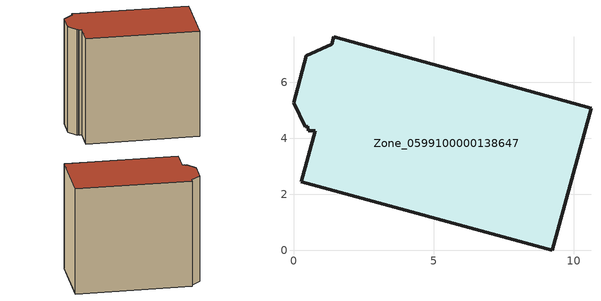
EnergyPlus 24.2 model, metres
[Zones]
Zone_0599100000138647
 floor ground (C_G): 0.51,4.42 0.42,4.41 0,5.27 0.46,6.94 1.37,7.36 1.44,7.62 10.62,5.07 9.24,0 0.28,2.45 0.77,4.27 0.52,4.27 z0
 wall outside (C_F): 1.37,7.36 0.46,6.94 0,5.27 0.42,4.41 0.51,4.42 0.52,4.27 0.77,4.27 0.28,2.45 9.24,0 10.62,5.07 1.44,7.62 1.37,7.36 z0:9.19
 roof outside (C_R): 0.42,4.41 0.51,4.42 0.52,4.27 0.77,4.27 0.28,2.45 9.24,0 10.62,5.07 1.44,7.62 1.37,7.36 0.46,6.94 0,5.27 z9.19
[BUILDING]
Pand.0599100000138647: North Axis=0; Terrain=City; Loads Convergence Tolerance Value=0.04; Temperature Convergence Tolerance Value=0.4; Solar Distribution=FullExterior; Maximum Number of Warmup Days=25; Minimum Number of Warmup Days=1
[Site:Location]
Rotterdam.The.Hague.AP_ZH_NLD Design_Conditions: Latitude=51.96; Longitude=4.45; Time Zone=1; Elevation=-4.5
[SITE:GROUNDTEMPERATURE:BUILDINGSURFACE]
18, 18, 18, 18, 18, 18, 18, 18, 18, 18, 18, 18
[MATERIAL] Thermal Absorptance=0.9; Solar Absorptance=0.7; Visible Absorptance=0.7
Name | Roughness | Thickness | Conductivity | Density | Specific Heat
G.TI.1946 | MediumSmooth | 0.15 | 1 | 540 | 1210
F.TI.1946 | Rough | 0.3 | 0.857143 | 1920 | 840
R.TI.1946 | MediumRough | 0.2 | 0.1 | 1500 | 1000
[CONSTRUCTION]
C_G: G.TI.1946
C_F: F.TI.1946
C_R: R.TI.1946
[ZONE]
Zone_0599100000138647: Type=1; Multiplier=1; Ceiling Height=Autocalculate; Volume=Autocalculate; Floor Area=autocalculate; Part of Total Floor Area=Yes
[ZONEINFILTRATION:DESIGNFLOWRATE]
Infil_Zone_0599100000138647: Zone or ZoneList or Space or SpaceList=Zone_0599100000138647; Schedule=AlwaysOn; Design Flow Rate Calculation Method=Flow/Area; Flow Rate per Floor Area=0.003; Constant Term Coefficient=1; Temperature Term Coefficient=0; Velocity Term Coefficient=0; Velocity Squared Term Coefficient=0
[HVACTEMPLATE:ZONE:IDEALLOADSAIRSYSTEM]
Zone_0599100000138647: Maximum Heating Supply Air Temperature=50; Minimum Cooling Supply Air Temperature=13; Maximum Heating Supply Air Humidity Ratio=0.0156; Minimum Cooling Supply Air Humidity Ratio=0.0077; Heating Limit=NoLimit; Cooling Limit=NoLimit; Dehumidification Control Type=ConstantSensibleHeatRatio; Cooling Sensible Heat Ratio=0.7; Dehumidification Setpoint=60; Humidification Control Type=None; Humidification Setpoint=30; Outdoor Air Method=None; Outdoor Air Flow Rate per Person=0.00944; Outdoor Air Flow Rate per Zone Floor Area=0; Outdoor Air Flow Rate per Zone=0; Demand Controlled Ventilation Type=None; Outdoor Air Economizer Type=NoEconomizer; Heat Recovery Type=None; Sensible Heat Recovery Effectiveness=0.7; Latent Heat Recovery Effectiveness=0.65
[ZONECONTROL:THERMOSTAT]
ThermostatControl_Zone_0599100000138647: Zone or ZoneList=Zone_0599100000138647; Control Type Schedule=DualSetpointControlType; Control 1=Thermostat_Zone_0599100000138647; Temperature Difference Between Cutout And Setpoint=0
[THERMOSTATSETPOINT:DUALSETPOINT]
Thermostat_Zone_0599100000138647: Heating Setpoint Temperature Schedule=HeatingSetpoint_Zone_0599100000138647; Cooling Setpoint Temperature Schedule=CoolingSetpoint_Zone_0599100000138647
[SCHEDULE:COMPACT]
HeatingSetpoint_Zone_0599100000138647: Through: 12/31, For: AllDays, Until: 24:00, 21
CoolingSetpoint_Zone_0599100000138647: Through: 12/31, For: AllDays, Until: 24:00, 24
DualSetpointControlType: Through: 12/31, For: AllDays, Until: 24:00, 4
AlwaysOn: Through: 12/31, For: AllDays, Until: 24:00, 1
